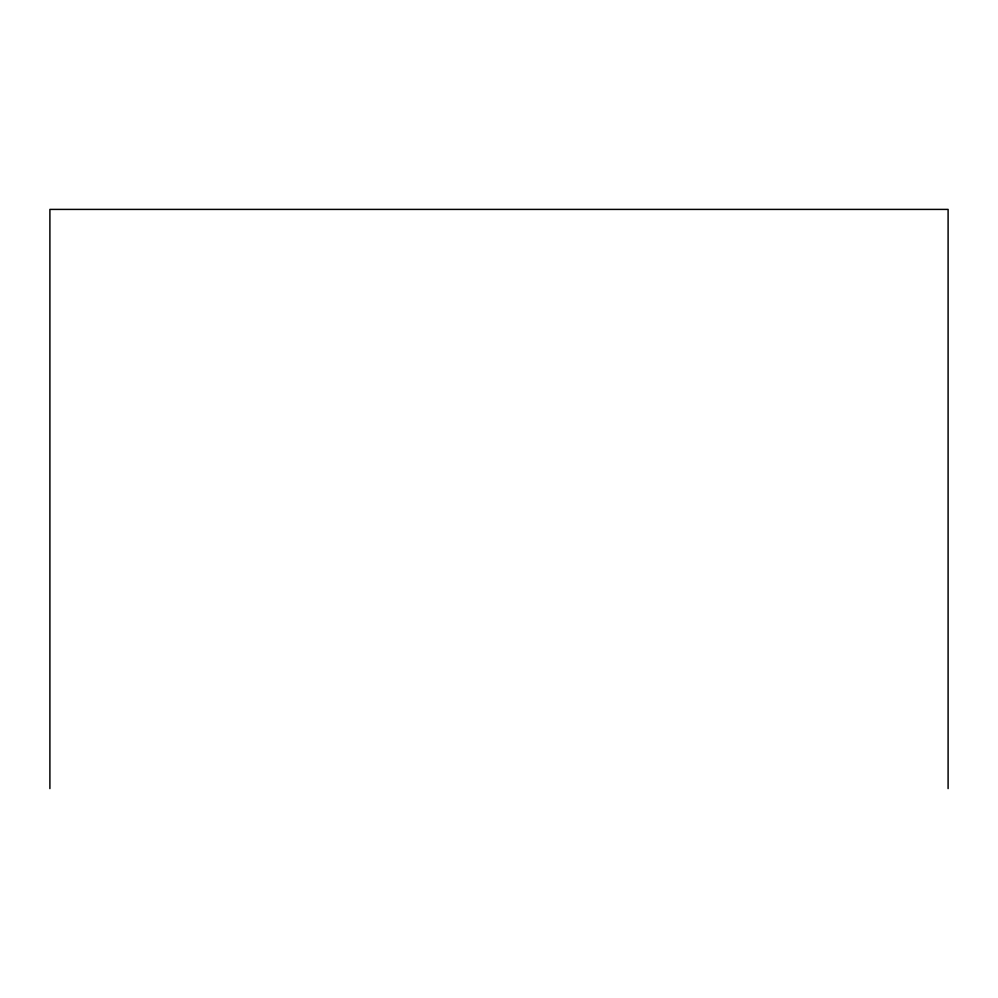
<?xml version="1.0" encoding="UTF-8"?>
<svg xmlns="http://www.w3.org/2000/svg" width="998" height="998" viewBox="0 0 998 998"><rect width="100%" height="100%" fill="white"/><g stroke="black" fill="none" stroke-linecap="round" stroke-linejoin="round"><path stroke-width="1.5" d="M948.1 788.595L948.1 209.405L49.9 209.405L49.9 788.595"/></g></svg>
